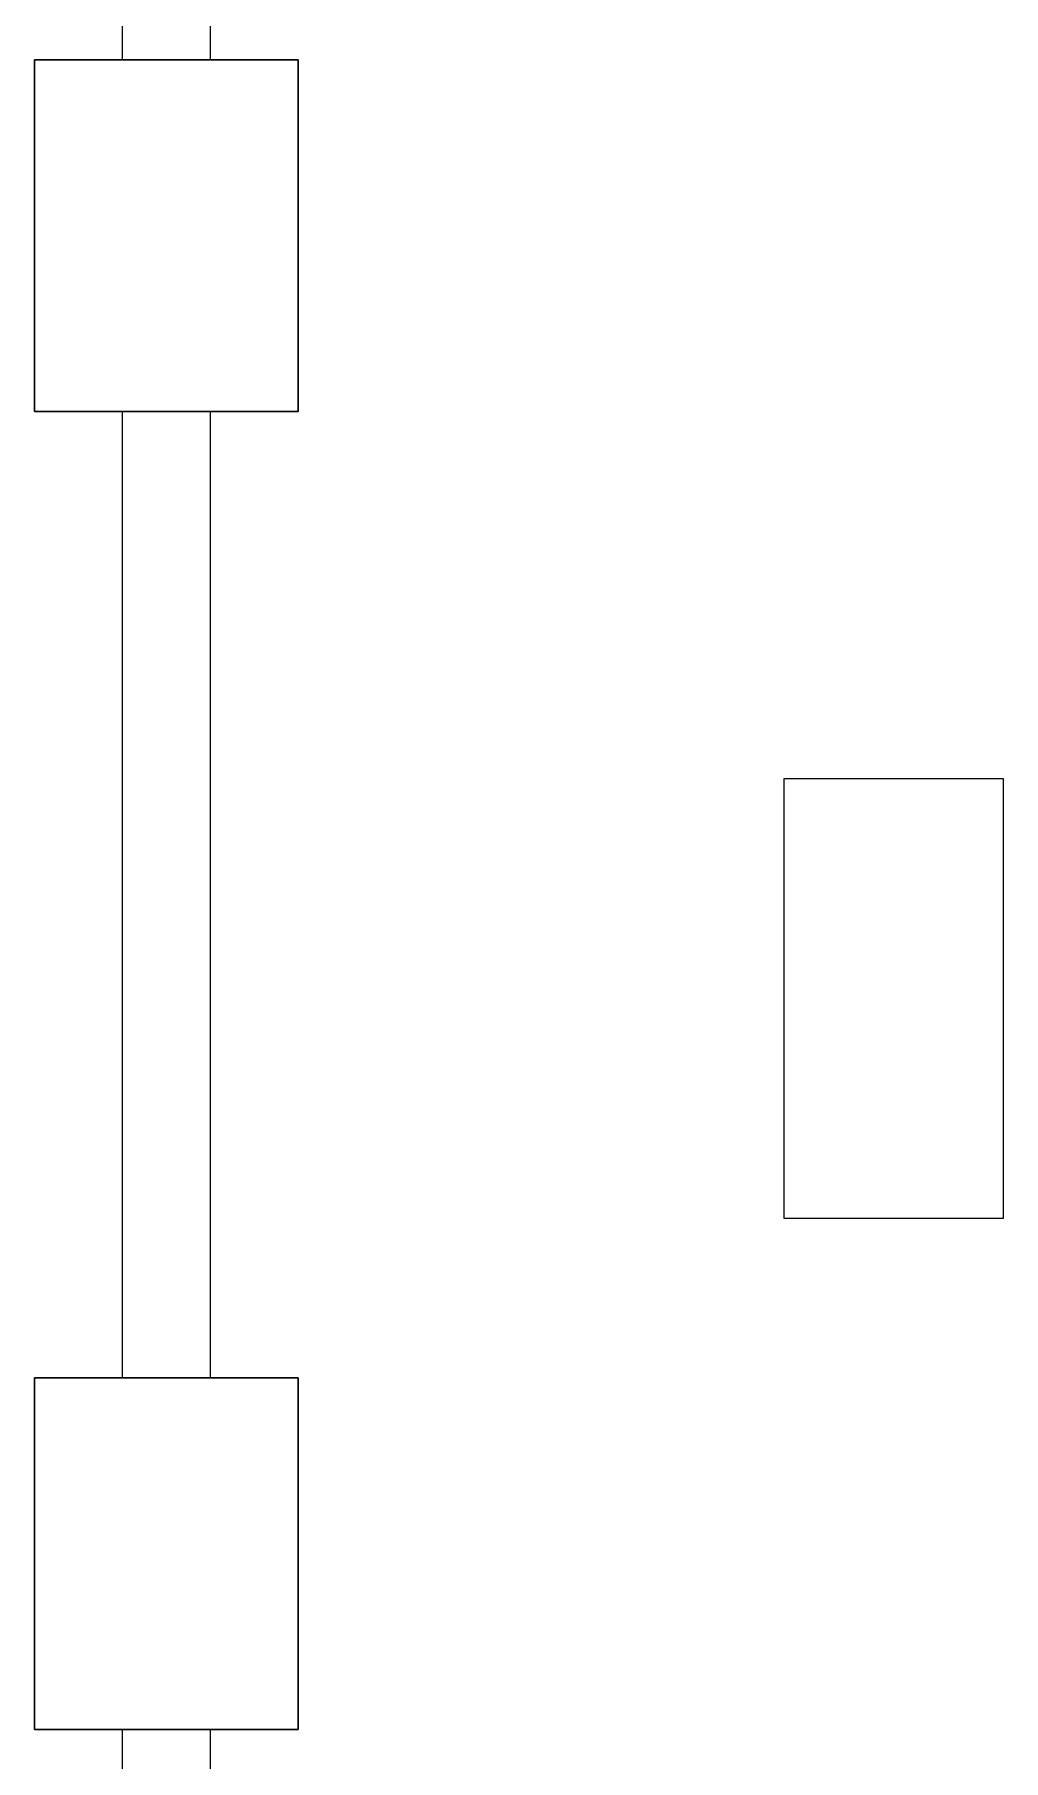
# Model space of a CAD drawing. Extents: x -19 to 297, y 0 to 420.
# Drawn here: x 224.67 to 230.18, y 323.09 to 332.91 of the extents above; entities that cross this region are included whole.
import ezdxf

# ---------------------------------------------------------------- set-up
doc = ezdxf.new("R2010")
doc.units = 0
doc.header["$MEASUREMENT"] = 0
doc.linetypes.add('K5LT_BASIC', pattern=[0])
doc.layers.add('Системный слой', color=7, linetype='Continuous')

# ---------------------------------------------------------------- blocks, each defined once
blk = doc.blocks.new('*U')
at = {"layer": 'Системный слой', "color": 5, "linetype": 'K5LT_BASIC'}
for p, q in [((226.1667, 332.7688), (224.6667, 332.7688)), ((224.6667, 332.7688), (224.6667, 330.7688)), ((226.1667, 330.7688), (226.1667, 332.7688)), ((224.6667, 330.7688), (226.1667, 330.7688)), ((230.1807, 328.6786), (228.9307, 328.6786)), ((228.9307, 328.6786), (228.9307, 326.1786)), ((230.1807, 326.1786), (230.1807, 328.6786)), ((228.9307, 326.1786), (230.1807, 326.1786)), ((226.1667, 325.2688), (224.6667, 325.2688)), ((224.6667, 325.2688), (224.6667, 323.2688)), ((226.1667, 323.2688), (226.1667, 325.2688)), ((224.6667, 323.2688), (226.1667, 323.2688))]:
    blk.add_line(p, q, dxfattribs=at)

msp = doc.modelspace()

# ---------------------------------------------------------------- linework, layer by layer
at = {"layer": 'Системный слой', "color": 5, "linetype": 'K5LT_BASIC'}
for p, q in [((225.1667, 332.7688), (225.1667, 338.2688)), ((225.6667, 338.2688), (225.6667, 332.7688)), ((224.6667, 330.7688), (224.6667, 332.7688)), ((224.6667, 332.7688), (226.1667, 332.7688)), ((224.6667, 332.7688), (226.1667, 332.7688)), ((224.6667, 332.7688), (224.6667, 330.7688)), ((224.6667, 330.7688), (224.6667, 332.7688)), ((224.6667, 332.7688), (226.1667, 332.7688)), ((226.1667, 332.7688), (224.6667, 332.7688)), ((226.1667, 332.7688), (225.1667, 332.7688)), ((226.1662, 332.269), (226.1667, 332.7688)), ((226.1667, 332.7688), (226.1667, 331.2688)), ((226.1667, 330.7688), (226.1667, 332.7688)), ((226.1667, 330.7688), (226.1667, 332.7688)), ((226.1667, 332.7688), (226.1667, 330.7688)), ((226.1667, 330.7688), (226.1667, 332.7688)), ((226.1667, 332.0188), (226.1667, 331.2688)), ((226.1667, 332.0188), (226.1667, 331.2688)), ((224.6667, 330.7688), (226.1667, 330.7688)), ((226.1667, 330.7688), (224.6667, 330.7688)), ((224.6667, 330.7688), (226.1667, 330.7688)), ((225.1667, 325.2688), (225.1667, 330.7688)), ((225.6667, 330.7688), (225.6667, 325.2688)), ((224.6667, 325.2688), (226.1667, 325.2688)), ((224.6667, 325.2688), (224.6667, 323.2688)), ((224.6667, 323.2688), (224.6667, 325.2688)), ((224.6667, 325.2688), (226.1667, 325.2688)), ((226.1667, 325.2688), (225.1667, 325.2688)), ((226.1662, 324.769), (226.1667, 325.2688)), ((226.1667, 325.2688), (226.1667, 323.2688)), ((226.1667, 323.2688), (226.1667, 325.2688)), ((226.1667, 323.2688), (226.1667, 325.2688)), ((226.1667, 324.5188), (226.1667, 323.7688)), ((226.1667, 323.2688), (224.6667, 323.2688)), ((224.6667, 323.2688), (226.1667, 323.2688)), ((225.1667, 317.7688), (225.1667, 323.2688)), ((225.6667, 323.2688), (225.6667, 317.7688))]:
    msp.add_line(p, q, dxfattribs=at)

# ---------------------------------------------------------------- block references
at = {"layer": 'Системный слой'}
msp.add_blockref('*U', (0, 0), dxfattribs=at)
msp.add_blockref('*U', (0, 0), dxfattribs=at)
msp.add_blockref('*U', (0, 0), dxfattribs=at)
msp.add_blockref('*U', (0, 0), dxfattribs=at)
msp.add_blockref('*U', (0, 0), dxfattribs=at)
msp.add_blockref('*U', (0, 0), dxfattribs=at)
msp.add_blockref('*U', (0, 0), dxfattribs=at)
msp.add_blockref('*U', (0, 0), dxfattribs=at)
msp.add_blockref('*U', (0, 0), dxfattribs=at)
msp.add_blockref('*U', (0, 0), dxfattribs=at)
msp.add_blockref('*U', (0, 0), dxfattribs=at)
msp.add_blockref('*U', (0, 0), dxfattribs=at)
msp.add_blockref('*U', (0, 0), dxfattribs=at)
msp.add_blockref('*U', (0, 0), dxfattribs=at)
msp.add_blockref('*U', (0, 0), dxfattribs=at)
msp.add_blockref('*U', (0, 0), dxfattribs=at)
msp.add_blockref('*U', (0, 0), dxfattribs=at)
msp.add_blockref('*U', (0, 0), dxfattribs=at)
msp.add_blockref('*U', (0, 0), dxfattribs=at)
msp.add_blockref('*U', (0, 0), dxfattribs=at)
msp.add_blockref('*U', (0, 0), dxfattribs=at)
msp.add_blockref('*U', (0, 0), dxfattribs=at)
msp.add_blockref('*U', (0, 0), dxfattribs=at)
msp.add_blockref('*U', (0, 0), dxfattribs=at)
msp.add_blockref('*U', (0, 0), dxfattribs=at)
msp.add_blockref('*U', (0, 0), dxfattribs=at)
msp.add_blockref('*U', (0, 0), dxfattribs=at)
msp.add_blockref('*U', (0, 0), dxfattribs=at)
msp.add_blockref('*U', (0, 0), dxfattribs=at)
msp.add_blockref('*U', (0, 0), dxfattribs=at)
msp.add_blockref('*U', (0, 0), dxfattribs=at)
msp.add_blockref('*U', (0, 0), dxfattribs=at)
msp.add_blockref('*U', (0, 0), dxfattribs=at)
msp.add_blockref('*U', (0, 0), dxfattribs=at)
msp.add_blockref('*U', (0, 0), dxfattribs=at)
msp.add_blockref('*U', (0, 0), dxfattribs=at)
msp.add_blockref('*U', (0, 0), dxfattribs=at)
msp.add_blockref('*U', (0, 0), dxfattribs=at)
msp.add_blockref('*U', (0, 0), dxfattribs=at)
msp.add_blockref('*U', (0, 0), dxfattribs=at)
msp.add_blockref('*U', (0, 0), dxfattribs=at)
msp.add_blockref('*U', (0, 0), dxfattribs=at)
msp.add_blockref('*U', (0, 0), dxfattribs=at)
msp.add_blockref('*U', (0, 0), dxfattribs=at)
msp.add_blockref('*U', (0, 0), dxfattribs=at)
msp.add_blockref('*U', (0, 0), dxfattribs=at)
msp.add_blockref('*U', (0, 0), dxfattribs=at)
msp.add_blockref('*U', (0, 0), dxfattribs=at)
msp.add_blockref('*U', (0, 0), dxfattribs=at)
msp.add_blockref('*U', (0, 0), dxfattribs=at)
msp.add_blockref('*U', (0, 0), dxfattribs=at)
msp.add_blockref('*U', (0, 0), dxfattribs=at)
msp.add_blockref('*U', (0, 0), dxfattribs=at)
msp.add_blockref('*U', (0, 0), dxfattribs=at)
msp.add_blockref('*U', (0, 0), dxfattribs=at)
msp.add_blockref('*U', (0, 0), dxfattribs=at)
msp.add_blockref('*U', (0, 0), dxfattribs=at)
msp.add_blockref('*U', (0, 0), dxfattribs=at)
msp.add_blockref('*U', (0, 0), dxfattribs=at)
msp.add_blockref('*U', (0, 0), dxfattribs=at)
msp.add_blockref('*U', (0, 0), dxfattribs=at)
msp.add_blockref('*U', (0, 0), dxfattribs=at)
msp.add_blockref('*U', (0, 0), dxfattribs=at)
msp.add_blockref('*U', (0, 0), dxfattribs=at)
msp.add_blockref('*U', (0, 0), dxfattribs=at)
msp.add_blockref('*U', (0, 0), dxfattribs=at)
msp.add_blockref('*U', (0, 0), dxfattribs=at)
msp.add_blockref('*U', (0, 0), dxfattribs=at)
msp.add_blockref('*U', (0, 0), dxfattribs=at)
msp.add_blockref('*U', (0, 0), dxfattribs=at)
msp.add_blockref('*U', (0, 0), dxfattribs=at)
msp.add_blockref('*U', (0, 0), dxfattribs=at)
msp.add_blockref('*U', (0, 0), dxfattribs=at)
msp.add_blockref('*U', (0, 0), dxfattribs=at)
msp.add_blockref('*U', (0, 0), dxfattribs=at)
msp.add_blockref('*U', (0, 0), dxfattribs=at)
msp.add_blockref('*U', (0, 0), dxfattribs=at)
msp.add_blockref('*U', (0, 0), dxfattribs=at)
msp.add_blockref('*U', (0, 0), dxfattribs=at)
msp.add_blockref('*U', (0, 0), dxfattribs=at)
msp.add_blockref('*U', (0, 0), dxfattribs=at)
msp.add_blockref('*U', (0, 0), dxfattribs=at)
msp.add_blockref('*U', (0, 0), dxfattribs=at)
msp.add_blockref('*U', (0, 0), dxfattribs=at)
msp.add_blockref('*U', (0, 0), dxfattribs=at)
msp.add_blockref('*U', (0, 0), dxfattribs=at)
msp.add_blockref('*U', (0, 0), dxfattribs=at)
msp.add_blockref('*U', (0, 0), dxfattribs=at)
msp.add_blockref('*U', (0, 0), dxfattribs=at)
msp.add_blockref('*U', (0, 0), dxfattribs=at)
msp.add_blockref('*U', (0, 0), dxfattribs=at)
msp.add_blockref('*U', (0, 0), dxfattribs=at)
msp.add_blockref('*U', (0, 0), dxfattribs=at)
msp.add_blockref('*U', (0, 0), dxfattribs=at)
msp.add_blockref('*U', (0, 0), dxfattribs=at)
msp.add_blockref('*U', (0, 0), dxfattribs=at)
msp.add_blockref('*U', (0, 0), dxfattribs=at)
msp.add_blockref('*U', (0, 0), dxfattribs=at)
msp.add_blockref('*U', (0, 0), dxfattribs=at)
msp.add_blockref('*U', (0, 0), dxfattribs=at)
msp.add_blockref('*U', (0, 0), dxfattribs=at)
msp.add_blockref('*U', (0, 0), dxfattribs=at)
msp.add_blockref('*U', (0, 0), dxfattribs=at)
msp.add_blockref('*U', (0, 0), dxfattribs=at)
msp.add_blockref('*U', (0, 0), dxfattribs=at)
msp.add_blockref('*U', (0, 0), dxfattribs=at)
msp.add_blockref('*U', (0, 0), dxfattribs=at)
msp.add_blockref('*U', (0, 0), dxfattribs=at)
msp.add_blockref('*U', (0, 0), dxfattribs=at)
msp.add_blockref('*U', (0, 0), dxfattribs=at)
msp.add_blockref('*U', (0, 0), dxfattribs=at)
msp.add_blockref('*U', (0, 0), dxfattribs=at)
msp.add_blockref('*U', (0, 0), dxfattribs=at)
msp.add_blockref('*U', (0, 0), dxfattribs=at)
msp.add_blockref('*U', (0, 0), dxfattribs=at)
msp.add_blockref('*U', (0, 0), dxfattribs=at)
msp.add_blockref('*U', (0, 0), dxfattribs=at)
msp.add_blockref('*U', (0, 0), dxfattribs=at)
msp.add_blockref('*U', (0, 0), dxfattribs=at)
msp.add_blockref('*U', (0, 0), dxfattribs=at)
msp.add_blockref('*U', (0, 0), dxfattribs=at)
msp.add_blockref('*U', (0, 0), dxfattribs=at)
msp.add_blockref('*U', (0, 0), dxfattribs=at)
msp.add_blockref('*U', (0, 0), dxfattribs=at)
msp.add_blockref('*U', (0, 0), dxfattribs=at)
msp.add_blockref('*U', (0, 0), dxfattribs=at)
msp.add_blockref('*U', (0, 0), dxfattribs=at)
msp.add_blockref('*U', (0, 0), dxfattribs=at)
msp.add_blockref('*U', (0, 0), dxfattribs=at)
msp.add_blockref('*U', (0, 0), dxfattribs=at)
msp.add_blockref('*U', (0, 0), dxfattribs=at)
msp.add_blockref('*U', (0, 0), dxfattribs=at)
msp.add_blockref('*U', (0, 0), dxfattribs=at)
msp.add_blockref('*U', (0, 0), dxfattribs=at)
msp.add_blockref('*U', (0, 0), dxfattribs=at)
msp.add_blockref('*U', (0, 0), dxfattribs=at)
msp.add_blockref('*U', (0, 0), dxfattribs=at)
msp.add_blockref('*U', (0, 0), dxfattribs=at)
msp.add_blockref('*U', (0, 0), dxfattribs=at)
msp.add_blockref('*U', (0, 0), dxfattribs=at)
msp.add_blockref('*U', (0, 0), dxfattribs=at)
msp.add_blockref('*U', (0, 0), dxfattribs=at)
msp.add_blockref('*U', (0, 0), dxfattribs=at)
msp.add_blockref('*U', (0, 0), dxfattribs=at)
msp.add_blockref('*U', (0, 0), dxfattribs=at)
msp.add_blockref('*U', (0, 0), dxfattribs=at)
msp.add_blockref('*U', (0, 0), dxfattribs=at)
msp.add_blockref('*U', (0, 0), dxfattribs=at)
msp.add_blockref('*U', (0, 0), dxfattribs=at)
msp.add_blockref('*U', (0, 0), dxfattribs=at)
msp.add_blockref('*U', (0, 0), dxfattribs=at)
msp.add_blockref('*U', (0, 0), dxfattribs=at)
msp.add_blockref('*U', (0, 0), dxfattribs=at)
msp.add_blockref('*U', (0, 0), dxfattribs=at)
msp.add_blockref('*U', (0, 0), dxfattribs=at)
msp.add_blockref('*U', (0, 0), dxfattribs=at)
msp.add_blockref('*U', (0, 0), dxfattribs=at)
msp.add_blockref('*U', (0, 0), dxfattribs=at)
msp.add_blockref('*U', (0, 0), dxfattribs=at)
msp.add_blockref('*U', (0, 0), dxfattribs=at)
msp.add_blockref('*U', (0, 0), dxfattribs=at)
msp.add_blockref('*U', (0, 0), dxfattribs=at)
msp.add_blockref('*U', (0, 0), dxfattribs=at)
msp.add_blockref('*U', (0, 0), dxfattribs=at)
msp.add_blockref('*U', (0, 0), dxfattribs=at)
msp.add_blockref('*U', (0, 0), dxfattribs=at)
msp.add_blockref('*U', (0, 0), dxfattribs=at)
msp.add_blockref('*U', (0, 0), dxfattribs=at)
msp.add_blockref('*U', (0, 0), dxfattribs=at)
msp.add_blockref('*U', (0, 0), dxfattribs=at)
msp.add_blockref('*U', (0, 0), dxfattribs=at)
msp.add_blockref('*U', (0, 0), dxfattribs=at)
msp.add_blockref('*U', (0, 0), dxfattribs=at)
msp.add_blockref('*U', (0, 0), dxfattribs=at)
msp.add_blockref('*U', (0, 0), dxfattribs=at)
msp.add_blockref('*U', (0, 0), dxfattribs=at)
msp.add_blockref('*U', (0, 0), dxfattribs=at)
msp.add_blockref('*U', (0, 0), dxfattribs=at)
msp.add_blockref('*U', (0, 0), dxfattribs=at)
msp.add_blockref('*U', (0, 0), dxfattribs=at)
msp.add_blockref('*U', (0, 0), dxfattribs=at)
msp.add_blockref('*U', (0, 0), dxfattribs=at)
msp.add_blockref('*U', (0, 0), dxfattribs=at)
msp.add_blockref('*U', (0, 0), dxfattribs=at)
msp.add_blockref('*U', (0, 0), dxfattribs=at)
msp.add_blockref('*U', (0, 0), dxfattribs=at)
msp.add_blockref('*U', (0, 0), dxfattribs=at)
msp.add_blockref('*U', (0, 0), dxfattribs=at)
msp.add_blockref('*U', (0, 0), dxfattribs=at)
msp.add_blockref('*U', (0, 0), dxfattribs=at)
msp.add_blockref('*U', (0, 0), dxfattribs=at)
msp.add_blockref('*U', (0, 0), dxfattribs=at)
msp.add_blockref('*U', (0, 0), dxfattribs=at)
msp.add_blockref('*U', (0, 0), dxfattribs=at)
msp.add_blockref('*U', (0, 0), dxfattribs=at)
msp.add_blockref('*U', (0, 0), dxfattribs=at)
msp.add_blockref('*U', (0, 0), dxfattribs=at)
msp.add_blockref('*U', (0, 0), dxfattribs=at)
msp.add_blockref('*U', (0, 0), dxfattribs=at)
msp.add_blockref('*U', (0, 0), dxfattribs=at)
msp.add_blockref('*U', (0, 0), dxfattribs=at)
msp.add_blockref('*U', (0, 0), dxfattribs=at)
msp.add_blockref('*U', (0, 0), dxfattribs=at)
msp.add_blockref('*U', (0, 0), dxfattribs=at)
msp.add_blockref('*U', (0, 0), dxfattribs=at)
msp.add_blockref('*U', (0, 0), dxfattribs=at)
msp.add_blockref('*U', (0, 0), dxfattribs=at)
msp.add_blockref('*U', (0, 0), dxfattribs=at)
msp.add_blockref('*U', (0, 0), dxfattribs=at)
msp.add_blockref('*U', (0, 0), dxfattribs=at)
msp.add_blockref('*U', (0, 0), dxfattribs=at)
msp.add_blockref('*U', (0, 0), dxfattribs=at)
msp.add_blockref('*U', (0, 0), dxfattribs=at)
msp.add_blockref('*U', (0, 0), dxfattribs=at)
msp.add_blockref('*U', (0, 0), dxfattribs=at)
msp.add_blockref('*U', (0, 0), dxfattribs=at)
msp.add_blockref('*U', (0, 0), dxfattribs=at)
msp.add_blockref('*U', (0, 0), dxfattribs=at)
msp.add_blockref('*U', (0, 0), dxfattribs=at)
msp.add_blockref('*U', (0, 0), dxfattribs=at)
msp.add_blockref('*U', (0, 0), dxfattribs=at)
msp.add_blockref('*U', (0, 0), dxfattribs=at)
msp.add_blockref('*U', (0, 0), dxfattribs=at)
msp.add_blockref('*U', (0, 0), dxfattribs=at)
msp.add_blockref('*U', (0, 0), dxfattribs=at)
msp.add_blockref('*U', (0, 0), dxfattribs=at)
msp.add_blockref('*U', (0, 0), dxfattribs=at)
msp.add_blockref('*U', (0, 0), dxfattribs=at)
msp.add_blockref('*U', (0, 0), dxfattribs=at)
msp.add_blockref('*U', (0, 0), dxfattribs=at)
msp.add_blockref('*U', (0, 0), dxfattribs=at)
msp.add_blockref('*U', (0, 0), dxfattribs=at)
msp.add_blockref('*U', (0, 0), dxfattribs=at)
msp.add_blockref('*U', (0, 0), dxfattribs=at)
msp.add_blockref('*U', (0, 0), dxfattribs=at)
msp.add_blockref('*U', (0, 0), dxfattribs=at)
msp.add_blockref('*U', (0, 0), dxfattribs=at)
msp.add_blockref('*U', (0, 0), dxfattribs=at)
msp.add_blockref('*U', (0, 0), dxfattribs=at)
msp.add_blockref('*U', (0, 0), dxfattribs=at)
msp.add_blockref('*U', (0, 0), dxfattribs=at)
msp.add_blockref('*U', (0, 0), dxfattribs=at)
msp.add_blockref('*U', (0, 0), dxfattribs=at)
msp.add_blockref('*U', (0, 0), dxfattribs=at)
msp.add_blockref('*U', (0, 0), dxfattribs=at)
msp.add_blockref('*U', (0, 0), dxfattribs=at)
msp.add_blockref('*U', (0, 0), dxfattribs=at)
msp.add_blockref('*U', (0, 0), dxfattribs=at)
msp.add_blockref('*U', (0, 0), dxfattribs=at)
msp.add_blockref('*U', (0, 0), dxfattribs=at)
msp.add_blockref('*U', (0, 0), dxfattribs=at)
msp.add_blockref('*U', (0, 0), dxfattribs=at)
msp.add_blockref('*U', (0, 0), dxfattribs=at)
msp.add_blockref('*U', (0, 0), dxfattribs=at)
msp.add_blockref('*U', (0, 0), dxfattribs=at)
msp.add_blockref('*U', (0, 0), dxfattribs=at)
msp.add_blockref('*U', (0, 0), dxfattribs=at)
msp.add_blockref('*U', (0, 0), dxfattribs=at)
msp.add_blockref('*U', (0, 0), dxfattribs=at)
msp.add_blockref('*U', (0, 0), dxfattribs=at)
msp.add_blockref('*U', (0, 0), dxfattribs=at)
msp.add_blockref('*U', (0, 0), dxfattribs=at)
msp.add_blockref('*U', (0, 0), dxfattribs=at)
msp.add_blockref('*U', (0, 0), dxfattribs=at)
msp.add_blockref('*U', (0, 0), dxfattribs=at)
msp.add_blockref('*U', (0, 0), dxfattribs=at)
msp.add_blockref('*U', (0, 0), dxfattribs=at)
msp.add_blockref('*U', (0, 0), dxfattribs=at)
msp.add_blockref('*U', (0, 0), dxfattribs=at)
msp.add_blockref('*U', (0, 0), dxfattribs=at)
msp.add_blockref('*U', (0, 0), dxfattribs=at)
msp.add_blockref('*U', (0, 0), dxfattribs=at)
msp.add_blockref('*U', (0, 0), dxfattribs=at)
msp.add_blockref('*U', (0, 0), dxfattribs=at)
msp.add_blockref('*U', (0, 0), dxfattribs=at)
msp.add_blockref('*U', (0, 0), dxfattribs=at)
msp.add_blockref('*U', (0, 0), dxfattribs=at)
msp.add_blockref('*U', (0, 0), dxfattribs=at)
msp.add_blockref('*U', (0, 0), dxfattribs=at)
msp.add_blockref('*U', (0, 0), dxfattribs=at)
msp.add_blockref('*U', (0, 0), dxfattribs=at)
msp.add_blockref('*U', (0, 0), dxfattribs=at)
msp.add_blockref('*U', (0, 0), dxfattribs=at)
msp.add_blockref('*U', (0, 0), dxfattribs=at)
msp.add_blockref('*U', (0, 0), dxfattribs=at)
msp.add_blockref('*U', (0, 0), dxfattribs=at)
msp.add_blockref('*U', (0, 0), dxfattribs=at)
msp.add_blockref('*U', (0, 0), dxfattribs=at)
msp.add_blockref('*U', (0, 0), dxfattribs=at)
msp.add_blockref('*U', (0, 0), dxfattribs=at)
msp.add_blockref('*U', (0, 0), dxfattribs=at)
msp.add_blockref('*U', (0, 0), dxfattribs=at)
msp.add_blockref('*U', (0, 0), dxfattribs=at)
msp.add_blockref('*U', (0, 0), dxfattribs=at)
msp.add_blockref('*U', (0, 0), dxfattribs=at)
msp.add_blockref('*U', (0, 0), dxfattribs=at)
msp.add_blockref('*U', (0, 0), dxfattribs=at)
msp.add_blockref('*U', (0, 0), dxfattribs=at)
msp.add_blockref('*U', (0, 0), dxfattribs=at)
msp.add_blockref('*U', (0, 0), dxfattribs=at)
msp.add_blockref('*U', (0, 0), dxfattribs=at)
msp.add_blockref('*U', (0, 0), dxfattribs=at)
msp.add_blockref('*U', (0, 0), dxfattribs=at)
msp.add_blockref('*U', (0, 0), dxfattribs=at)
msp.add_blockref('*U', (0, 0), dxfattribs=at)
msp.add_blockref('*U', (0, 0), dxfattribs=at)
msp.add_blockref('*U', (0, 0), dxfattribs=at)
msp.add_blockref('*U', (0, 0), dxfattribs=at)
msp.add_blockref('*U', (0, 0), dxfattribs=at)
msp.add_blockref('*U', (0, 0), dxfattribs=at)
msp.add_blockref('*U', (0, 0), dxfattribs=at)
msp.add_blockref('*U', (0, 0), dxfattribs=at)
msp.add_blockref('*U', (0, 0), dxfattribs=at)
msp.add_blockref('*U', (0, 0), dxfattribs=at)
msp.add_blockref('*U', (0, 0), dxfattribs=at)
msp.add_blockref('*U', (0, 0), dxfattribs=at)
msp.add_blockref('*U', (0, 0), dxfattribs=at)
msp.add_blockref('*U', (0, 0), dxfattribs=at)
msp.add_blockref('*U', (0, 0), dxfattribs=at)
msp.add_blockref('*U', (0, 0), dxfattribs=at)
msp.add_blockref('*U', (0, 0), dxfattribs=at)
msp.add_blockref('*U', (0, 0), dxfattribs=at)
msp.add_blockref('*U', (0, 0), dxfattribs=at)
msp.add_blockref('*U', (0, 0), dxfattribs=at)
msp.add_blockref('*U', (0, 0), dxfattribs=at)
msp.add_blockref('*U', (0, 0), dxfattribs=at)
msp.add_blockref('*U', (0, 0), dxfattribs=at)
msp.add_blockref('*U', (0, 0), dxfattribs=at)
msp.add_blockref('*U', (0, 0), dxfattribs=at)
msp.add_blockref('*U', (0, 0), dxfattribs=at)
msp.add_blockref('*U', (0, 0), dxfattribs=at)
msp.add_blockref('*U', (0, 0), dxfattribs=at)
msp.add_blockref('*U', (0, 0), dxfattribs=at)
msp.add_blockref('*U', (0, 0), dxfattribs=at)
msp.add_blockref('*U', (0, 0), dxfattribs=at)
msp.add_blockref('*U', (0, 0), dxfattribs=at)
msp.add_blockref('*U', (0, 0), dxfattribs=at)
msp.add_blockref('*U', (0, 0), dxfattribs=at)
msp.add_blockref('*U', (0, 0), dxfattribs=at)
msp.add_blockref('*U', (0, 0), dxfattribs=at)
msp.add_blockref('*U', (0, 0), dxfattribs=at)
msp.add_blockref('*U', (0, 0), dxfattribs=at)
msp.add_blockref('*U', (0, 0), dxfattribs=at)
msp.add_blockref('*U', (0, 0), dxfattribs=at)
msp.add_blockref('*U', (0, 0), dxfattribs=at)
msp.add_blockref('*U', (0, 0), dxfattribs=at)
msp.add_blockref('*U', (0, 0), dxfattribs=at)
msp.add_blockref('*U', (0, 0), dxfattribs=at)
msp.add_blockref('*U', (0, 0), dxfattribs=at)
msp.add_blockref('*U', (0, 0), dxfattribs=at)
msp.add_blockref('*U', (0, 0), dxfattribs=at)
msp.add_blockref('*U', (0, 0), dxfattribs=at)
msp.add_blockref('*U', (0, 0), dxfattribs=at)
msp.add_blockref('*U', (0, 0), dxfattribs=at)
msp.add_blockref('*U', (0, 0), dxfattribs=at)
msp.add_blockref('*U', (0, 0), dxfattribs=at)
msp.add_blockref('*U', (0, 0), dxfattribs=at)
msp.add_blockref('*U', (0, 0), dxfattribs=at)
msp.add_blockref('*U', (0, 0), dxfattribs=at)
msp.add_blockref('*U', (0, 0), dxfattribs=at)
msp.add_blockref('*U', (0, 0), dxfattribs=at)
msp.add_blockref('*U', (0, 0), dxfattribs=at)
msp.add_blockref('*U', (0, 0), dxfattribs=at)
msp.add_blockref('*U', (0, 0), dxfattribs=at)
msp.add_blockref('*U', (0, 0), dxfattribs=at)
msp.add_blockref('*U', (0, 0), dxfattribs=at)
msp.add_blockref('*U', (0, 0), dxfattribs=at)
msp.add_blockref('*U', (0, 0), dxfattribs=at)
msp.add_blockref('*U', (0, 0), dxfattribs=at)
msp.add_blockref('*U', (0, 0), dxfattribs=at)
msp.add_blockref('*U', (0, 0), dxfattribs=at)
msp.add_blockref('*U', (0, 0), dxfattribs=at)
msp.add_blockref('*U', (0, 0), dxfattribs=at)
msp.add_blockref('*U', (0, 0), dxfattribs=at)
msp.add_blockref('*U', (0, 0), dxfattribs=at)
msp.add_blockref('*U', (0, 0), dxfattribs=at)
msp.add_blockref('*U', (0, 0), dxfattribs=at)
msp.add_blockref('*U', (0, 0), dxfattribs=at)
msp.add_blockref('*U', (0, 0), dxfattribs=at)
msp.add_blockref('*U', (0, 0), dxfattribs=at)
msp.add_blockref('*U', (0, 0), dxfattribs=at)
msp.add_blockref('*U', (0, 0), dxfattribs=at)
msp.add_blockref('*U', (0, 0), dxfattribs=at)
msp.add_blockref('*U', (0, 0), dxfattribs=at)
msp.add_blockref('*U', (0, 0), dxfattribs=at)
msp.add_blockref('*U', (0, 0), dxfattribs=at)
msp.add_blockref('*U', (0, 0), dxfattribs=at)
msp.add_blockref('*U', (0, 0), dxfattribs=at)
msp.add_blockref('*U', (0, 0), dxfattribs=at)
msp.add_blockref('*U', (0, 0), dxfattribs=at)
msp.add_blockref('*U', (0, 0), dxfattribs=at)
msp.add_blockref('*U', (0, 0), dxfattribs=at)
msp.add_blockref('*U', (0, 0), dxfattribs=at)
msp.add_blockref('*U', (0, 0), dxfattribs=at)
msp.add_blockref('*U', (0, 0), dxfattribs=at)
msp.add_blockref('*U', (0, 0), dxfattribs=at)
msp.add_blockref('*U', (0, 0), dxfattribs=at)
msp.add_blockref('*U', (0, 0), dxfattribs=at)
msp.add_blockref('*U', (0, 0), dxfattribs=at)
msp.add_blockref('*U', (0, 0), dxfattribs=at)
msp.add_blockref('*U', (0, 0), dxfattribs=at)
msp.add_blockref('*U', (0, 0), dxfattribs=at)
msp.add_blockref('*U', (0, 0), dxfattribs=at)
msp.add_blockref('*U', (0, 0), dxfattribs=at)
msp.add_blockref('*U', (0, 0), dxfattribs=at)
msp.add_blockref('*U', (0, 0), dxfattribs=at)
msp.add_blockref('*U', (0, 0), dxfattribs=at)
msp.add_blockref('*U', (0, 0), dxfattribs=at)
msp.add_blockref('*U', (0, 0), dxfattribs=at)
msp.add_blockref('*U', (0, 0), dxfattribs=at)
msp.add_blockref('*U', (0, 0), dxfattribs=at)
msp.add_blockref('*U', (0, 0), dxfattribs=at)
msp.add_blockref('*U', (0, 0), dxfattribs=at)
msp.add_blockref('*U', (0, 0), dxfattribs=at)
msp.add_blockref('*U', (0, 0), dxfattribs=at)
msp.add_blockref('*U', (0, 0), dxfattribs=at)
msp.add_blockref('*U', (0, 0), dxfattribs=at)
msp.add_blockref('*U', (0, 0), dxfattribs=at)
msp.add_blockref('*U', (0, 0), dxfattribs=at)
msp.add_blockref('*U', (0, 0), dxfattribs=at)
msp.add_blockref('*U', (0, 0), dxfattribs=at)
msp.add_blockref('*U', (0, 0), dxfattribs=at)
msp.add_blockref('*U', (0, 0), dxfattribs=at)
msp.add_blockref('*U', (0, 0), dxfattribs=at)
msp.add_blockref('*U', (0, 0), dxfattribs=at)
msp.add_blockref('*U', (0, 0), dxfattribs=at)
msp.add_blockref('*U', (0, 0), dxfattribs=at)
msp.add_blockref('*U', (0, 0), dxfattribs=at)
msp.add_blockref('*U', (0, 0), dxfattribs=at)
msp.add_blockref('*U', (0, 0), dxfattribs=at)
msp.add_blockref('*U', (0, 0), dxfattribs=at)
msp.add_blockref('*U', (0, 0), dxfattribs=at)
msp.add_blockref('*U', (0, 0), dxfattribs=at)
msp.add_blockref('*U', (0, 0), dxfattribs=at)
msp.add_blockref('*U', (0, 0), dxfattribs=at)
msp.add_blockref('*U', (0, 0), dxfattribs=at)
msp.add_blockref('*U', (0, 0), dxfattribs=at)
msp.add_blockref('*U', (0, 0), dxfattribs=at)
msp.add_blockref('*U', (0, 0), dxfattribs=at)
msp.add_blockref('*U', (0, 0), dxfattribs=at)
msp.add_blockref('*U', (0, 0), dxfattribs=at)
msp.add_blockref('*U', (0, 0), dxfattribs=at)
msp.add_blockref('*U', (0, 0), dxfattribs=at)
msp.add_blockref('*U', (0, 0), dxfattribs=at)
msp.add_blockref('*U', (0, 0), dxfattribs=at)
msp.add_blockref('*U', (0, 0), dxfattribs=at)
msp.add_blockref('*U', (0, 0), dxfattribs=at)
msp.add_blockref('*U', (0, 0), dxfattribs=at)
msp.add_blockref('*U', (0, 0), dxfattribs=at)
msp.add_blockref('*U', (0, 0), dxfattribs=at)

doc.saveas('drawing.dxf')
